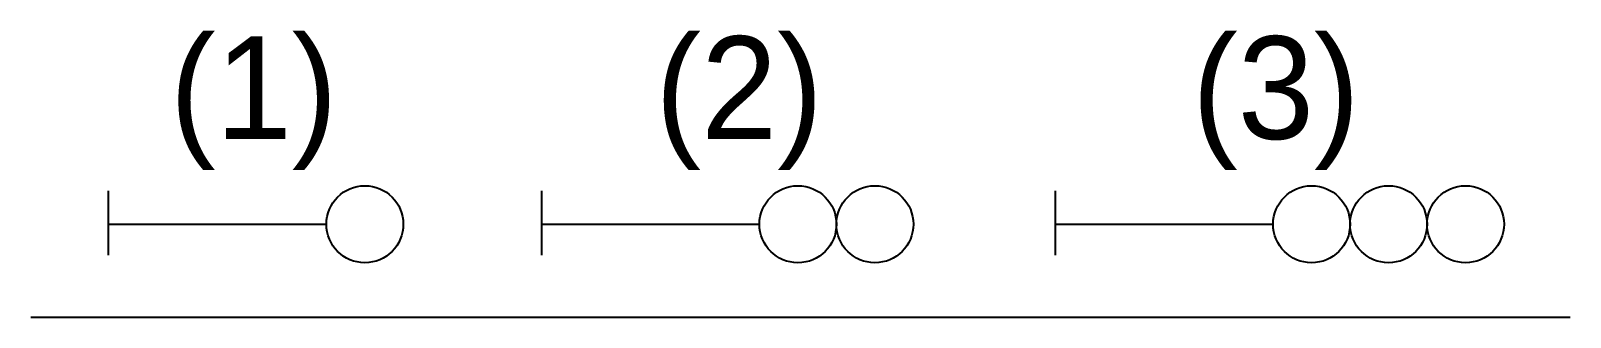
# Model space of a CAD drawing. Header units: metres. Extents: x 9.5 to 39.5, y 15.3 to 20.9.
import ezdxf

# ---------------------------------------------------------------- set-up
doc = ezdxf.new("R2010")
doc.units = ezdxf.units.M

msp = doc.modelspace()

# ---------------------------------------------------------------- linework, layer by layer
for p, q in [((10.99, 17.76), (10.99, 16.51)), ((19.43, 17.76), (19.43, 16.51)), ((29.44, 17.76), (29.44, 16.51)), ((10.99, 17.11), (15.24, 17.11)), ((19.43, 17.11), (23.68, 17.11)), ((29.44, 17.11), (33.69, 17.11))]:
    msp.add_line(p, q)
msp.add_lwpolyline([(9.48, 15.3), (39.48, 15.3)])
for centre in [(15.99, 17.11), (24.43, 17.11), (25.93, 17.11), (34.44, 17.11), (35.94, 17.11), (37.44, 17.11)]:
    msp.add_circle(centre, 0.75)

# ---------------------------------------------------------------- texts
for s, p in [('(1)', (12.19, 18.77)), ('(2)', (21.65, 18.77)), ('(3)', (32.11, 18.77))]:
    msp.add_text(s, height=2).set_placement(p)

doc.saveas('drawing.dxf')
